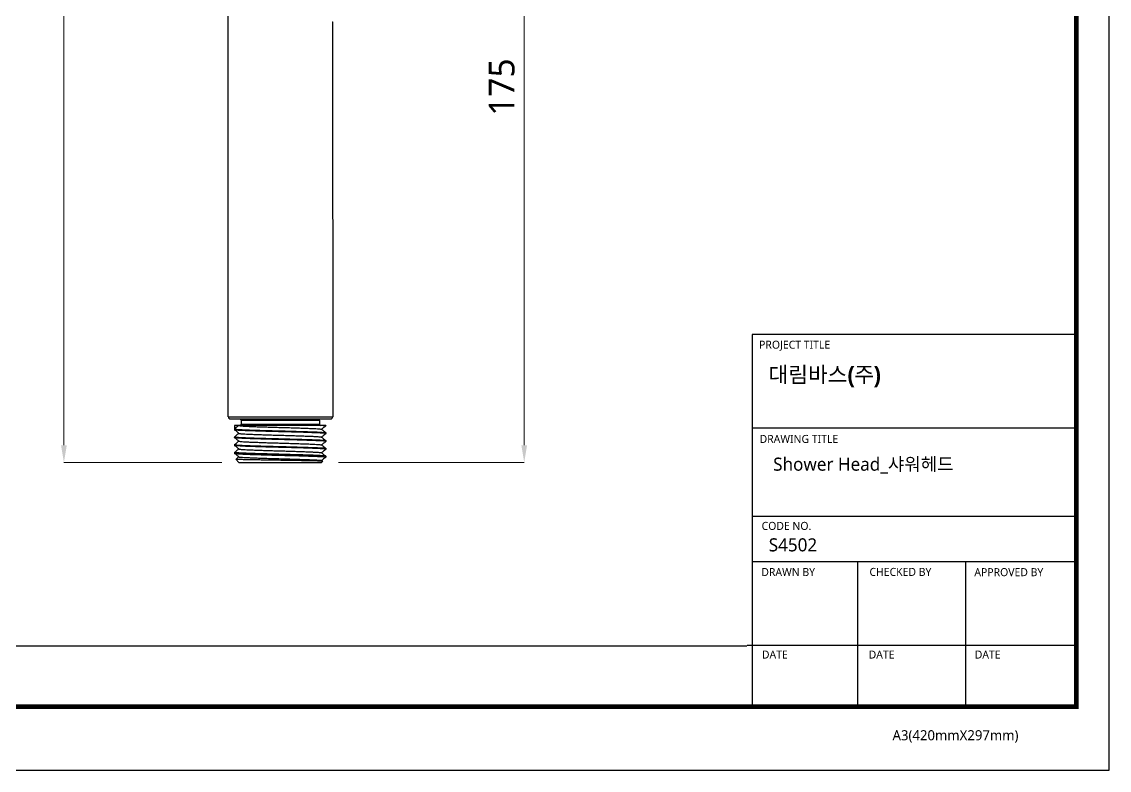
# Model space of a CAD drawing. Extents: x 0 to 1239, y 0 to 509.
# Drawn here: x 219.9 to 473.9, y 0 to 174.9 of the extents above; entities that cross this region are included whole.
import ezdxf

# ---------------------------------------------------------------- set-up
doc = ezdxf.new("R2010")
doc.units = 0
doc.header["$LTSCALE"] = 10
doc.header["$MEASUREMENT"] = 0
doc.header["$PDMODE"] = 3
doc.header["$PDSIZE"] = -10
doc.layers.get('0').update_dxf_attribs({"linetype": 'CONTINUOUS'})
doc.layers.get('DEFPOINTS').update_dxf_attribs({"linetype": 'CONTINUOUS'})
doc.layers.add('CAXA3', color=7, linetype='CONTINUOUS', lineweight=25)
doc.styles.add('Daelim Dimension', font='')
doc.styles.get('Daelim Dimension').set_extended_font_data('NanumGothic')
doc.dimstyles.new('DEFAULT', dxfattribs={"dimscale": 2, "dimtxt": 2, "dimasz": 2, "dimexe": 0, "dimexo": 2, "dimgap": 1, "dimtad": 1, "dimdec": 1, "dimzin": 9, "dimdsep": 46, "dimtxsty": 'Daelim Dimension', "dimcen": 0.5, "dimclrd": 252, "dimclre": 252, "dimclrt": 3, "dimadec": 1, "dimazin": 0, "dimtfac": 1, "dimtdec": 1, "dimtix": 1, "dimtmove": 0, "dimatfit": 3, "dimfxl": 1, "dimtolj": 1, "dimtzin": 1, "dimlwd": 9, "dimlwe": 9, "dimarcsym": 0})

# ---------------------------------------------------------------- blocks, each defined once
blk = doc.blocks.new('*D5')
at = {"color": 5, "linetype": 'ByBlock', "lineweight": 9, "ltscale": 0.5, "transparency": 16777216}
for p, q in [((300.71, 303.12), (229.72, 303.12)), ((229.72, 299.12), (229.72, 75.93)), ((266.61, 71.93), (229.72, 71.93))]:
    blk.add_line(p, q, dxfattribs=at)
at = {"color": 5, "ltscale": 0.5, "transparency": 16777216}
for points in [[(229.05, 299.12), (230.39, 299.12), (229.72, 303.12)], [(229.05, 75.93), (230.39, 75.93), (229.72, 71.93)]]:
    blk.add_solid(points, dxfattribs=at)
at = {"layer": 'DEFPOINTS', "color": 0, "ltscale": 0.5, "transparency": 16777216}
for p in [(304.71, 303.12), (229.72, 71.93), (270.61, 71.93)]:
    blk.add_point(p, dxfattribs=at)
at = {"color": 7, "ltscale": 0.5, "transparency": 16777216, "insert": (224.45, 187.52), "char_height": 6, "attachment_point": 5, "rotation": 90, "style": 'Daelim Dimension'}
blk.add_mtext('\\A1;231', dxfattribs=at)
blk = doc.blocks.new('*D6')
at = {"color": 5, "linetype": 'ByBlock', "lineweight": 9, "ltscale": 0.5, "transparency": 16777216}
for p, q in [((315.07, 247.3), (337.25, 247.3)), ((337.25, 243.3), (337.25, 75.94)), ((293.9, 71.94), (337.25, 71.94))]:
    blk.add_line(p, q, dxfattribs=at)
at = {"color": 5, "ltscale": 0.5, "transparency": 16777216}
for points in [[(336.59, 243.3), (337.92, 243.3), (337.25, 247.3)], [(336.59, 75.94), (337.92, 75.94), (337.25, 71.94)]]:
    blk.add_solid(points, dxfattribs=at)
at = {"layer": 'DEFPOINTS', "color": 0, "ltscale": 0.5, "transparency": 16777216}
for p in [(311.07, 247.3), (289.9, 71.94), (337.25, 71.94)]:
    blk.add_point(p, dxfattribs=at)
at = {"color": 7, "ltscale": 0.5, "transparency": 16777216, "insert": (332.02, 159.62), "char_height": 6, "attachment_point": 5, "rotation": 90, "style": 'Daelim Dimension'}
blk.add_mtext('\\A1;175', dxfattribs=at)

msp = doc.modelspace()

# ---------------------------------------------------------------- linework, layer by layer
at = {"color": 5, "ltscale": 40}
for p, q in [((466.26, 101.79), (390.52, 101.79)), ((466.26, 79.9), (390.52, 79.9)), ((466.26, 79.9), (390.52, 79.9)), ((466.26, 59.3), (390.52, 59.3)), ((466.26, 59.3), (390.52, 59.3)), ((466.26, 48.68), (390.52, 48.68)), ((466.26, 48.68), (390.52, 48.68)), ((415.12, 48.68), (415.12, 14.87)), ((440.37, 48.68), (440.37, 14.87)), ((466.26, 29.15), (389.32, 29.15)), ((466.26, 29.15), (391.11, 29.15)), ((466.26, 14.87), (401.35, 14.87))]:
    msp.add_line(p, q, dxfattribs=at)
at = {"color": 5, "ltscale": 0.5}
msp.add_line((390.52, 101.79), (390.52, 14.41), dxfattribs=at)
at = {"color": 5}
msp.add_line((7.62, 29.1), (389.23, 29.1), dxfattribs=at)
at = {"ltscale": 0.5}
msp.add_lwpolyline([(0, 0), (473.93, 0), (473.93, 347.26), (0, 347.26)], close=True, dxfattribs=at)
at = {"color": 5, "linetype": 'ByBlock', "lineweight": 200, "const_width": 1.09}
msp.add_lwpolyline([(7.62, 14.87), (466.26, 14.87), (466.26, 339.19), (7.62, 339.19)], close=True, dxfattribs=at)
at = {"layer": 'CAXA3', "color": 7, "linetype": 'Continuous', "lineweight": 25}
for p, q in [((268.13, 82.59), (268.04, 208.37)), ((292.43, 174.88), (292.51, 82.59)), ((268.13, 82.59), (292.5, 82.61)), ((268.64, 82.08), (292, 82.1)), ((270.91, 82.07), (289.59, 82.08)), ((271.11, 81.78), (289.39, 81.79)), ((271.11, 81.78), (271.11, 80.87)), ((289.39, 81.79), (289.39, 80.88)), ((290.91, 80.58), (269.59, 80.56)), ((270.6, 80.56), (269.59, 79.75)), ((269.59, 80.56), (269.59, 79.54)), ((269.6, 79.53), (269.59, 79.54)), ((270.61, 80.55), (270.6, 80.56)), ((271.11, 80.87), (289.39, 80.88)), ((290.91, 80.58), (290.91, 80.47)), ((290.91, 78.86), (290.91, 78.85)), ((290.91, 78.85), (290.91, 78.65)), ((269.6, 77.93), (269.59, 77.92)), ((269.59, 77.92), (269.59, 77.72)), ((269.6, 77.71), (269.59, 77.72)), ((290.91, 78.64), (290.91, 78.65)), ((290.91, 77.03), (290.91, 77.02)), ((290.91, 77.02), (290.91, 76.82)), ((290.91, 76.81), (290.91, 76.82)), ((269.6, 76.1), (269.59, 76.09)), ((269.59, 76.09), (269.59, 75.89)), ((269.6, 75.88), (269.59, 75.89)), ((269.6, 74.27), (269.59, 74.26)), ((269.59, 74.26), (269.59, 74.06)), ((269.59, 74.06), (269.6, 74.05)), ((290.91, 75.2), (290.91, 75.19)), ((290.91, 75.19), (290.91, 74.99)), ((290.91, 74.98), (290.91, 74.99)), ((269.88, 72.66), (269.88, 72.67)), ((269.88, 72.66), (270.61, 71.93)), ((270.61, 71.93), (289.9, 71.94)), ((290.13, 72.17), (289.9, 71.94)), ((290.13, 72.17), (290.13, 72.18)), ((290.92, 73.37), (290.91, 73.38)), ((290.92, 73.16), (290.91, 73.15)), ((290.92, 73.37), (290.92, 73.16))]:
    msp.add_line(p, q, dxfattribs=at)
for centre, radius, start, end in [((268.64, 82.59), 0.508, 180.0438, 270.0359), ((271.01, 82.35), 0.305, 242.4699, 250.5726), ((270.81, 81.78), 0.305, 0.0438, 70.5726), ((289.69, 81.79), 0.305, 109.515, 180.0438), ((289.49, 82.37), 0.305, 289.515, 297.6177), ((292, 82.61), 0.508, 270.0491, 0.0438), ((270.81, 80.87), 0.305, 270.0438, 0.0438), ((289.69, 80.88), 0.305, 180.0438, 270.0438)]:
    msp.add_arc(centre, radius, start, end, dxfattribs=at)
for points in [[(292.41, 174.91), (292.42, 174.9), (292.43, 174.89), (292.43, 174.88)], [(269.61, 79.51), (269.6, 79.52), (269.59, 79.52), (269.59, 79.53)], [(270.61, 80.55), (270.61, 80.54), (270.62, 80.53), (270.63, 80.53)], [(289.89, 79.67), (289.89, 79.67), (289.9, 79.66), (289.9, 79.66)], [(290.89, 80.48), (290.89, 80.48), (290.89, 80.48), (290.89, 80.47)], [(290.89, 78.88), (290.9, 78.88), (290.91, 78.87), (290.91, 78.86)], [(269.59, 77.92), (269.59, 77.91), (269.6, 77.89), (269.61, 77.89)], [(270.61, 78.72), (270.61, 78.73), (270.6, 78.73), (270.6, 78.73)], [(270.61, 76.89), (270.61, 76.9), (270.6, 76.9), (270.6, 76.91)], [(289.89, 77.84), (289.89, 77.84), (289.9, 77.84), (289.9, 77.83)], [(290.91, 78.65), (290.91, 78.66), (290.9, 78.67), (290.89, 78.68)], [(290.89, 77.05), (290.9, 77.05), (290.91, 77.04), (290.91, 77.03)], [(290.91, 76.82), (290.91, 76.83), (290.9, 76.85), (290.89, 76.85)], [(269.59, 76.09), (269.59, 76.08), (269.6, 76.07), (269.61, 76.06)], [(269.61, 75.86), (269.61, 75.86), (269.6, 75.87), (269.59, 75.88)], [(269.62, 74.23), (269.61, 74.24), (269.59, 74.25), (269.59, 74.26)], [(269.6, 74.05), (269.6, 74.04), (269.61, 74.03), (269.62, 74.03)], [(270.61, 75.07), (270.61, 75.07), (270.61, 75.07), (270.6, 75.08)], [(289.89, 76.02), (289.9, 76.01), (289.9, 76.01), (289.91, 76.01)], [(289.89, 74.19), (289.9, 74.19), (289.9, 74.18), (289.91, 74.18)], [(290.91, 74.99), (290.91, 75), (290.9, 75.02), (290.89, 75.02)], [(270.62, 73.24), (270.61, 73.24), (270.61, 73.25), (270.6, 73.25)], [(289.89, 72.36), (289.9, 72.36), (289.9, 72.35), (289.91, 72.35)], [(289.91, 72.35), (289.98, 72.29), (290.05, 72.23), (290.13, 72.18)], [(290.13, 72.17), (290.14, 72.2), (290.07, 72.19), (290.05, 72.19)], [(290.89, 73.38), (290.89, 73.38), (290.89, 73.38), (290.89, 73.39)]]:
    msp.add_open_spline(points, degree=3, dxfattribs=at)
for points, knots in [([(269.59, 79.75), (269.59, 79.71), (269.81, 79.71), (270.06, 79.65), (270.63, 79.62), (271.33, 79.58), (272.24, 79.54), (273.31, 79.5), (274.52, 79.46), (275.85, 79.42), (277.27, 79.38), (278.75, 79.34), (280.25, 79.3), (281.76, 79.26), (283.24, 79.22), (284.65, 79.18), (285.98, 79.14), (287.2, 79.1), (288.26, 79.06), (289.16, 79.02), (289.88, 78.97), (290.42, 78.95), (290.72, 78.89), (290.86, 78.89), (290.89, 78.88)], [0, 0, 0, 0, 0.115989, 0.441788, 0.973554, 1.703705, 2.612322, 3.68535, 4.911847, 6.259031, 7.685344, 9.172519, 10.688236, 12.206143, 13.693923, 15.119514, 16.464608, 17.688007, 18.759787, 19.668184, 20.397707, 20.92896, 21.254507, 21.340279, 21.340279, 21.340279, 21.340279]), ([(270.6, 78.73), (270.5, 78.81), (270.28, 78.99), (269.94, 79.26), (269.71, 79.45), (269.6, 79.53)], [0, 0, 0, 0, 0.381137, 0.856044, 1.283886, 1.283886, 1.283886, 1.283886]), ([(290.89, 78.68), (290.86, 78.69), (290.72, 78.68), (290.41, 78.75), (289.87, 78.77), (289.14, 78.82), (288.23, 78.86), (287.17, 78.9), (285.95, 78.94), (284.63, 78.98), (283.21, 79.02), (281.73, 79.06), (280.23, 79.1), (278.73, 79.14), (277.26, 79.18), (275.84, 79.22), (274.51, 79.26), (273.3, 79.3), (272.23, 79.34), (271.33, 79.37), (270.61, 79.42), (270.08, 79.44), (269.78, 79.51), (269.64, 79.5), (269.61, 79.51)], [0, 0, 0, 0, 0.085772, 0.415098, 0.957818, 1.696972, 2.609128, 3.682675, 4.903611, 6.245777, 7.668717, 9.155032, 10.672269, 12.182763, 13.664571, 15.087298, 16.432253, 17.657621, 18.728582, 19.633396, 20.360551, 20.890071, 21.2145, 21.300092, 21.300092, 21.300092, 21.300092]), ([(270.63, 80.53), (270.65, 80.52), (270.79, 80.52), (271.1, 80.45), (271.63, 80.43), (272.34, 80.38), (273.24, 80.34), (274.29, 80.3), (275.48, 80.26), (276.77, 80.22), (278.14, 80.17), (279.56, 80.13), (280.99, 80.09), (282.41, 80.05), (283.78, 80.01), (285.07, 79.96), (286.25, 79.92), (287.29, 79.88), (288.18, 79.84), (288.89, 79.8), (289.41, 79.76), (289.72, 79.72), (289.86, 79.69), (289.89, 79.67)], [0, 0, 0, 0, 0.085989, 0.410818, 0.941076, 1.665578, 2.568339, 3.62925, 4.824609, 6.127677, 7.509287, 8.938508, 10.383337, 11.811418, 13.190775, 14.490525, 15.681578, 16.737291, 17.63408, 18.351973, 18.87514, 19.192588, 19.290643, 19.290643, 19.290643, 19.290643]), ([(290.9, 80.46), (290.79, 80.38), (290.56, 80.19), (290.22, 79.92), (290, 79.74), (289.9, 79.66)], [0, 0, 0, 0, 0.427842, 0.902749, 1.287723, 1.287723, 1.287723, 1.287723]), ([(289.9, 79.66), (290, 79.58), (290.22, 79.41), (290.56, 79.14), (290.79, 78.95), (290.91, 78.86)], [0, 0, 0, 0, 0.375811, 0.850717, 1.283886, 1.283886, 1.283886, 1.283886]), ([(290.27, 80.58), (290.41, 80.56), (290.54, 80.5), (290.91, 80.56), (290.89, 80.49), (290.89, 80.48)], [0, 0, 0, 0, 0.4415468, 0.6563748, 0.6663774, 0.6663774, 0.6663774, 0.6663774]), ([(287.1, 77.07), (286.7, 77.08), (285.84, 77.11), (284.52, 77.15), (283.1, 77.19), (281.63, 77.23), (280.14, 77.27), (278.64, 77.31), (277.19, 77.35), (275.78, 77.39), (274.46, 77.43), (273.26, 77.47), (272.2, 77.51), (271.31, 77.55), (270.61, 77.59), (270.06, 77.61), (269.79, 77.69), (269.61, 77.67), (269.59, 77.71)], [0, 0, 0, 0, 1.223001, 2.563651, 3.982961, 5.465147, 6.976775, 8.477121, 9.946462, 11.358162, 12.69295, 13.908999, 14.971204, 15.865607, 16.584267, 17.107429, 17.427953, 17.536488, 17.536488, 17.536488, 17.536488]), ([(269.6, 77.93), (269.71, 78.02), (269.95, 78.21), (270.28, 78.48), (270.5, 78.66), (270.6, 78.74)], [0, 0, 0, 0, 0.433168, 0.908075, 1.287723, 1.287723, 1.287723, 1.287723]), ([(270.6, 76.91), (270.5, 76.98), (270.28, 77.16), (269.94, 77.43), (269.71, 77.62), (269.6, 77.71)], [0, 0, 0, 0, 0.381137, 0.856044, 1.283886, 1.283886, 1.283886, 1.283886]), ([(269.6, 76.1), (269.71, 76.19), (269.95, 76.38), (270.28, 76.65), (270.5, 76.83), (270.6, 76.91)], [0, 0, 0, 0, 0.433168, 0.908075, 1.287723, 1.287723, 1.287723, 1.287723]), ([(269.61, 77.89), (269.64, 77.88), (269.78, 77.88), (270.08, 77.82), (270.61, 77.8), (271.33, 77.75), (272.23, 77.71), (273.3, 77.67), (274.51, 77.63), (275.84, 77.59), (277.26, 77.55), (278.73, 77.51), (280.23, 77.47), (281.74, 77.43), (283.21, 77.39), (284.63, 77.35), (285.95, 77.31), (287.17, 77.27), (288.23, 77.23), (289.14, 77.19), (289.87, 77.15), (290.41, 77.13), (290.72, 77.06), (290.86, 77.06), (290.89, 77.05)], [0, 0, 0, 0, 0.085591, 0.41002, 0.93954, 1.666695, 2.57151, 3.64247, 4.867838, 6.212794, 7.63552, 9.117329, 10.627822, 12.145059, 13.631375, 15.054315, 16.39648, 17.617417, 18.690964, 19.603119, 20.342273, 20.884994, 21.21432, 21.300092, 21.300092, 21.300092, 21.300092]), ([(270.61, 78.72), (270.64, 78.69), (270.81, 78.68), (271.13, 78.63), (271.67, 78.6), (272.4, 78.55), (273.31, 78.51), (274.37, 78.47), (275.57, 78.43), (276.87, 78.38), (278.24, 78.34), (279.66, 78.3), (281.09, 78.26), (282.51, 78.22), (283.87, 78.17), (285.15, 78.13), (286.33, 78.09), (287.36, 78.05), (288.24, 78.01), (288.94, 77.97), (289.44, 77.92), (289.74, 77.9), (289.86, 77.86), (289.89, 77.84)], [0, 0, 0, 0, 0.123299, 0.462896, 1.00733, 1.74504, 2.65973, 3.73102, 4.934972, 6.244652, 7.630748, 9.062224, 10.507028, 11.932806, 13.307631, 14.600724, 15.783144, 16.828444, 17.713274, 18.417936, 18.926913, 19.229602, 19.312428, 19.312428, 19.312428, 19.312428]), ([(270.61, 76.89), (270.63, 76.85), (270.84, 76.87), (271.15, 76.79), (271.73, 76.77), (272.46, 76.72), (273.38, 76.68), (274.45, 76.64), (275.66, 76.6), (276.96, 76.55), (278.34, 76.51), (279.76, 76.47), (281.2, 76.43), (282.61, 76.39), (283.97, 76.34), (285.24, 76.3), (286.06, 76.27), (286.45, 76.26)], [0, 0, 0, 0, 0.142865, 0.497311, 1.056032, 1.807096, 2.733892, 3.815766, 5.02854, 6.345082, 7.735924, 9.169926, 10.614976, 12.038716, 13.409266, 14.695942, 15.869947, 15.869947, 15.869947, 15.869947]), ([(286.45, 76.26), (286.8, 76.24), (287.43, 76.22), (288.3, 76.17), (288.98, 76.14), (289.47, 76.08), (289.76, 76.08), (289.87, 76.02), (289.89, 76.01)], [0, 0, 0, 0, 1.034961, 1.907896, 2.599378, 3.094202, 3.382167, 3.450738, 3.450738, 3.450738, 3.450738]), ([(290.89, 76.85), (290.86, 76.86), (290.72, 76.86), (290.4, 76.93), (289.84, 76.95), (289.09, 76.99), (288.16, 77.03), (287.47, 77.06), (287.1, 77.07)], [0, 0, 0, 0, 0.088323, 0.426779, 0.985063, 1.745859, 2.686445, 3.793571, 3.793571, 3.793571, 3.793571]), ([(290.91, 78.64), (290.79, 78.55), (290.56, 78.36), (290.22, 78.09), (290, 77.91), (289.9, 77.83)], [0, 0, 0, 0, 0.427842, 0.902749, 1.287723, 1.287723, 1.287723, 1.287723]), ([(289.9, 77.83), (290, 77.76), (290.22, 77.58), (290.56, 77.31), (290.79, 77.12), (290.91, 77.03)], [0, 0, 0, 0, 0.375811, 0.850717, 1.283886, 1.283886, 1.283886, 1.283886]), ([(290.91, 76.81), (290.8, 76.72), (290.56, 76.53), (290.23, 76.26), (290, 76.08), (289.9, 76)], [0, 0, 0, 0, 0.427842, 0.902749, 1.287723, 1.287723, 1.287723, 1.287723]), ([(270.6, 75.08), (270.5, 75.16), (270.28, 75.34), (269.94, 75.6), (269.71, 75.79), (269.6, 75.88)], [0, 0, 0, 0, 0.381137, 0.856044, 1.283886, 1.283886, 1.283886, 1.283886]), ([(269.6, 74.27), (269.71, 74.36), (269.95, 74.55), (270.28, 74.82), (270.51, 75), (270.6, 75.08)], [0, 0, 0, 0, 0.433168, 0.908075, 1.287723, 1.287723, 1.287723, 1.287723]), ([(270.6, 73.25), (270.5, 73.33), (270.28, 73.51), (269.95, 73.77), (269.71, 73.96), (269.6, 74.05)], [0, 0, 0, 0, 0.381137, 0.856044, 1.283886, 1.283886, 1.283886, 1.283886]), ([(269.61, 76.06), (269.64, 76.05), (269.78, 76.05), (270.08, 75.99), (270.6, 75.97), (271.31, 75.92), (272.2, 75.89), (273.26, 75.85), (274.46, 75.81), (275.78, 75.77), (277.19, 75.73), (278.65, 75.69), (280.14, 75.65), (281.64, 75.61), (283.11, 75.57), (284.52, 75.53), (285.84, 75.49), (286.7, 75.46), (287.11, 75.45)], [0, 0, 0, 0, 0.084536, 0.404941, 0.92791, 1.646304, 2.540375, 3.602187, 4.817786, 6.152081, 7.563258, 9.032055, 10.531847, 12.042915, 13.524552, 14.943337, 16.28349, 17.506039, 17.506039, 17.506039, 17.506039]), ([(290.89, 75.02), (290.87, 75.03), (290.72, 75.03), (290.42, 75.1), (289.88, 75.12), (289.16, 75.16), (288.25, 75.2), (287.19, 75.24), (285.98, 75.28), (284.66, 75.32), (283.25, 75.36), (281.77, 75.4), (280.26, 75.44), (278.76, 75.48), (277.29, 75.52), (275.87, 75.56), (274.53, 75.6), (273.31, 75.64), (272.24, 75.68), (271.33, 75.72), (270.62, 75.77), (270.09, 75.79), (269.78, 75.85), (269.64, 75.85), (269.61, 75.86)], [0, 0, 0, 0, 0.085187, 0.410387, 0.947534, 1.681671, 2.590944, 3.664693, 4.877312, 6.212394, 7.632412, 9.120102, 10.643989, 12.157981, 13.637685, 15.06252, 16.413653, 17.648081, 18.728609, 19.633742, 20.360776, 20.890203, 21.214576, 21.300152, 21.300152, 21.300152, 21.300152]), ([(290.89, 73.39), (290.89, 73.46), (290.54, 73.39), (290.19, 73.5), (289.5, 73.51), (288.67, 73.56), (287.63, 73.6), (286.45, 73.64), (285.13, 73.68), (283.71, 73.72), (282.21, 73.76), (280.67, 73.8), (279.12, 73.85), (277.6, 73.89), (276.13, 73.93), (274.76, 73.97), (273.5, 74.01), (272.38, 74.05), (271.43, 74.09), (270.67, 74.14), (270.12, 74.16), (269.79, 74.23), (269.65, 74.22), (269.62, 74.23)], [0, 0, 0, 0, 0.223065, 0.667194, 1.324325, 2.180766, 3.218358, 4.414994, 5.745142, 7.18038, 8.69005, 10.24189, 11.802711, 13.339153, 14.818397, 16.208851, 17.480785, 18.607015, 19.563518, 20.329978, 20.890222, 21.232907, 21.323368, 21.323368, 21.323368, 21.323368]), ([(269.62, 74.03), (269.64, 74.02), (269.78, 74.02), (270.09, 73.96), (270.62, 73.94), (271.33, 73.89), (272.23, 73.85), (273.29, 73.81), (274.49, 73.77), (275.81, 73.73), (277.22, 73.69), (278.69, 73.65), (280.19, 73.61), (281.69, 73.57), (283.16, 73.53), (284.58, 73.5), (285.9, 73.46), (287.12, 73.42), (288.19, 73.37), (289.11, 73.34), (289.82, 73.29), (290.42, 73.27), (290.65, 73.2), (290.93, 73.21), (290.91, 73.17), (290.91, 73.17)], [0, 0, 0, 0, 0.085489, 0.409165, 0.938606, 1.663758, 2.570193, 3.639735, 4.850838, 6.179109, 7.597745, 9.078132, 10.590427, 12.104119, 13.588627, 15.013997, 16.351503, 17.574154, 18.657325, 19.579191, 20.321265, 20.868755, 21.211162, 21.344756, 21.347467, 21.347467, 21.347467, 21.347467]), ([(270.61, 75.07), (270.59, 75.02), (270.91, 75.04), (271.16, 74.96), (271.78, 74.94), (272.52, 74.89), (273.46, 74.85), (274.54, 74.81), (275.75, 74.77), (277.06, 74.72), (278.44, 74.68), (279.87, 74.64), (281.3, 74.6), (282.71, 74.56), (284.06, 74.51), (285.33, 74.47), (286.48, 74.43), (287.5, 74.39), (288.35, 74.34), (289.03, 74.31), (289.49, 74.25), (289.78, 74.25), (289.87, 74.19), (289.88, 74.18)], [0, 0, 0, 0, 0.1601, 0.529534, 1.10274, 1.867412, 2.806625, 3.899439, 5.121432, 6.445263, 7.841299, 9.278284, 10.724041, 12.146194, 13.5129, 14.79356, 15.959515, 16.984688, 17.846186, 18.524849, 19.005775, 19.279174, 19.334308, 19.334308, 19.334308, 19.334308]), ([(287.11, 75.45), (287.47, 75.43), (288.16, 75.41), (289.09, 75.37), (289.84, 75.32), (290.41, 75.31), (290.7, 75.23), (290.9, 75.24), (290.91, 75.21)], [0, 0, 0, 0, 1.109171, 2.051494, 2.813696, 3.373012, 3.712093, 3.825656, 3.825656, 3.825656, 3.825656]), ([(290.91, 74.98), (290.8, 74.89), (290.56, 74.7), (290.23, 74.44), (290, 74.26), (289.9, 74.18)], [0, 0, 0, 0, 0.427842, 0.902749, 1.287723, 1.287723, 1.287723, 1.287723]), ([(289.91, 76.01), (290, 75.93), (290.22, 75.75), (290.56, 75.48), (290.8, 75.29), (290.91, 75.2)], [0, 0, 0, 0, 0.375811, 0.850717, 1.283886, 1.283886, 1.283886, 1.283886]), ([(289.91, 74.18), (290, 74.1), (290.23, 73.92), (290.56, 73.66), (290.8, 73.47), (290.91, 73.38)], [0, 0, 0, 0, 0.375811, 0.850717, 1.283886, 1.283886, 1.283886, 1.283886]), ([(269.88, 72.67), (269.9, 72.68), (270.04, 72.8), (270.28, 72.99), (270.51, 73.17), (270.61, 73.25)], [0, 0, 0, 0, 0.0789336, 0.5538406, 0.9334887, 0.9334887, 0.9334887, 0.9334887]), ([(290.05, 72.19), (289.95, 72.2), (289.69, 72.23), (289.21, 72.24), (288.53, 72.27), (287.68, 72.29), (286.67, 72.31), (285.52, 72.33), (284.26, 72.35), (282.9, 72.38), (281.49, 72.4), (280.05, 72.42), (278.6, 72.44), (277.18, 72.46), (275.82, 72.49), (274.55, 72.51), (273.39, 72.53), (272.37, 72.55), (271.5, 72.57), (270.82, 72.6), (270.32, 72.62), (270.03, 72.64), (269.9, 72.65), (269.88, 72.67)], [0, 0, 0, 0, 0.288035, 0.7768, 1.456856, 2.314559, 3.332505, 4.489855, 5.762837, 7.125187, 8.548767, 10.004081, 11.460894, 12.888925, 14.258455, 15.540909, 16.709457, 17.739611, 18.609686, 19.301306, 19.799769, 20.094495, 20.178211, 20.178211, 20.178211, 20.178211]), ([(270.62, 73.24), (270.62, 73.24), (270.6, 73.18), (270.93, 73.21), (271.19, 73.13), (271.83, 73.11), (272.58, 73.06), (273.53, 73.02), (274.62, 72.98), (275.84, 72.93), (277.16, 72.89), (278.54, 72.85), (279.97, 72.81), (281.4, 72.77), (282.81, 72.72), (284.16, 72.68), (285.42, 72.64), (286.56, 72.6), (287.57, 72.56), (288.41, 72.51), (289.07, 72.49), (289.52, 72.41), (289.8, 72.43), (289.87, 72.36), (289.88, 72.35)], [0, 0, 0, 0, 0.000526, 0.175243, 0.559451, 1.146787, 1.924586, 2.875618, 3.978675, 5.209102, 6.539369, 7.939698, 9.378737, 10.824262, 12.243903, 13.605872, 14.879679, 16.036817, 17.051409, 17.900803, 18.566115, 19.032766, 19.291395, 19.333661, 19.333661, 19.333661, 19.333661]), ([(290.91, 73.15), (290.8, 73.06), (290.56, 72.88), (290.23, 72.61), (290.01, 72.43), (289.91, 72.35)], [0, 0, 0, 0, 0.427842, 0.902749, 1.287723, 1.287723, 1.287723, 1.287723])]:
    msp.add_open_spline(points, degree=3, knots=knots, dxfattribs=at)

# ---------------------------------------------------------------- texts
at = {"color": 5, "ltscale": 40, "style": 'Daelim Dimension'}
for s, height, p in [('PROJECT TITLE', 1.8702, (392.12, 98.5)), ('DRAWING TITLE', 1.8702, (392.24, 76.48)), ('CODE NO.', 1.87, (392.71, 56.16)), ('DRAWN BY', 1.87, (392.64, 45.38)), ('CHECKED BY', 1.87, (417.91, 45.41)), ('APPROVED BY', 1.8702, (442.41, 45.35)), ('DATE', 1.87, (392.78, 26.1)), ('DATE', 1.87, (417.71, 26.1)), ('DATE', 1.87, (442.5, 26.1)), ('A3(420mmX297mm)', 2.3604, (423.3, 7))]:
    msp.add_text(s, height=height, dxfattribs=at).set_placement(p)
at = {"attachment_point": 1, "style": 'Daelim Dimension'}
for s, insert, char_height, width in [('{\\fPretendard Variable SemiBold|b0|i0|c129|p2;\\C7;대림바스(주)}', (394.35, 94.27), 3.6662, 58.9243), ('S4502', (394.38, 54.2), 3.061, 51.5068)]:
    msp.add_mtext(s, dxfattribs=dict(at, insert=insert, char_height=char_height, width=width))
at = {"color": 7, "insert": (394.38, 73.05), "char_height": 3.0606, "width": 51.5068, "attachment_point": 1, "style": 'Daelim Dimension'}
msp.add_mtext(' Shower Head_샤워헤드', dxfattribs=at)

# ---------------------------------------------------------------- dimensions: what is measured, and where the dimension line sits
at = {"ltscale": 0.5}
for base, p1, p2, picture, middle in [((229.72, 71.93), (304.71, 303.12), (270.61, 71.93), '*D5', (224.45, 187.52)), ((337.25, 71.94), (311.07, 247.3), (289.9, 71.94), '*D6', (332.02, 159.62))]:
    dim = msp.add_linear_dim(base=base, p1=p1, p2=p2, angle=90, dimstyle='DEFAULT', override={"dimtxt": 3, "dimdec": 0, "dimclrd": 5, "dimclre": 5, "dimclrt": 7, "dimfxl": 1.25, "dimarcsym": 1}, dxfattribs=at)
    dim.commit()
    dim.dimension.update_dxf_attribs({"geometry": picture, "text_midpoint": middle})

doc.saveas('drawing.dxf')
